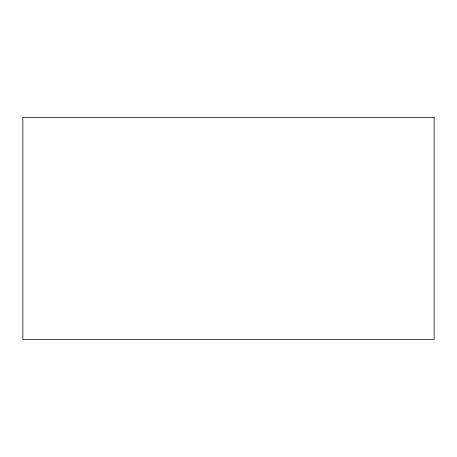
<?xml version="1.0" encoding="UTF-8"?>
<svg xmlns="http://www.w3.org/2000/svg" width="457" height="457" viewBox="0 0 457 457"><rect width="100%" height="100%" fill="white"/><g stroke="black" fill="none" stroke-linecap="round" stroke-linejoin="round"><path stroke-width="0.69" d="M434.15 117.426L22.85 117.426L22.85 339.574L434.15 339.574L434.15 117.426"/></g></svg>
